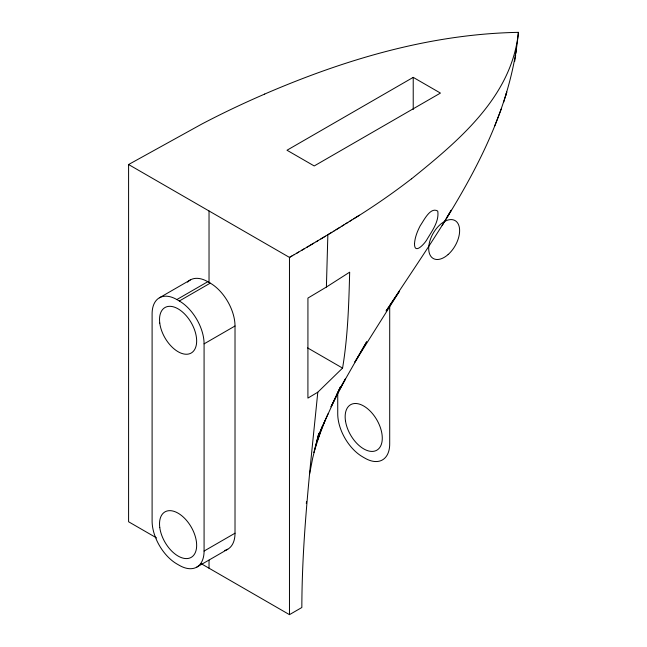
<?xml version="1.0" encoding="UTF-8"?>
<svg xmlns="http://www.w3.org/2000/svg" width="647" height="647" viewBox="0 0 647 647"><rect width="100%" height="100%" fill="white"/><g stroke="black" fill="none" stroke-linecap="round" stroke-linejoin="round"><path stroke-width="0.97" d="M326.395 287.05L349.671 272.161C348.838 304.211 347.876 336.408 342.57 368.094L317.79 392.211L307.915 398.099L307.932 298.073L326.395 287.05L327.859 234.74L331.911 232.281M264.655 94.058C344.94 59.403 430.368 33.968 518.409 32.35C508.574 137.512 441.861 225.326 386.097 311.021L388.879 306.888M317.79 392.211C310.697 463.81 302.012 535.457 301.842 607.509L289.468 614.65L201.16 563.666M518.409 32.35C511.826 96.799 458.529 140.803 411.524 178.855M514.64 61.53L515.667 55.383M306.589 501.643L306.282 503.398M309.533 474.308L312.671 458.173L318.858 433.247L313.868 452.528L322.044 426.939L316.998 441.068M515.23 55.618L516.565 49.9M505.679 95.707L506.795 91.995L503.609 102.347M494.737 125.914L501.215 109.157M317.151 441.084L325.134 420.429L340.613 386.526L330.997 406.793L345.482 378.786L337.192 393.505M321.664 428.128L328.118 413.708M319.181 433.676L325.134 420.429M339.271 389.931L366.695 341.77L354.888 362.029L399.458 291.19L389.995 305.238M442.152 225.496L451.226 210.235L446.6 217.99M411.476 178.831A850.7 491.146 0 0 1 359.506 215.241L353.674 218.856M359.457 215.216L333.925 231.052M349.784 221.282L351.733 220.069M345.862 223.716L347.827 222.503M341.915 226.159L343.889 224.938M339.926 227.38L335.93 229.831M334.208 230.882L320.847 238.961M325.53 236.147L306.565 247.445M316.124 241.784L318.486 240.369M313.746 243.191L308.967 246.022M307.762 246.733L296.852 253.131M301.728 250.284L304.147 248.86M294.094 254.732L298.679 252.063M294.401 254.554L289.468 257.409L289.468 614.65M156.574 537.924L128.591 521.765L128.591 164.524L201.678 124.119A850.7 491.146 0 0 1 264.688 94.082M413.223 77.365L286.993 150.241L314.216 165.955L440.445 93.079L413.223 77.365L413.223 109.464M159.356 297.83L190.291 279.965M235.015 533.201L204.08 551.058A35.003 20.211 60 0 1 179.332 565.349L176.857 563.925A35.003 20.211 60 0 1 152.102 521.053L152.102 313.852A35.003 20.211 60 0 1 176.857 299.561L207.792 281.704L210.267 283.127A35.003 20.211 60 0 1 235.015 325.999L235.015 533.201A35.003 20.211 60 0 1 224.517 550.508M176.857 299.561L179.332 300.992L210.267 283.127M291.943 255.977L289.468 257.409L128.591 164.524M204.08 551.058L204.08 343.864L235.015 325.999M196.834 567.087L227.768 549.222M307.616 347.908L342.57 368.094M389.704 305.416L389.704 443.891A35.003 20.211 60 0 1 366.809 459.168A81.797 47.223 60 0 1 362.482 456.75A35.003 20.211 60 0 1 337.734 413.886L337.734 392.656M209.03 210.971L209.03 282.415M209.03 560.173L209.03 568.212M179.332 300.992A35.003 20.211 60 0 1 204.08 343.864M187.549 282.149A35.003 20.211 60 0 1 207.792 281.704M414.525 243.523C414.201 255.46 424.917 243.385 426.988 239.447C432.01 230.955 439.337 221.428 437.752 211.076C430.344 206.458 423.712 220.821 420.259 225.657C417.38 231.222 414.962 237.214 414.525 243.523M159.76 323.079A26.252 15.156 60 0 0 189.789 353.683A26.252 15.156 60 0 0 184.727 314.094A26.252 15.156 60 0 0 159.76 323.079M159.76 527.426A26.252 15.156 60 0 0 189.789 558.021A26.252 15.156 60 0 0 184.727 518.433A26.252 15.156 60 0 0 159.76 527.426M345.49 420.987A26.252 15.156 60 0 0 375.875 450.676A26.252 15.156 60 0 0 369.793 410.708A26.252 15.156 60 0 0 345.49 420.987M448.161 254.489A21.877 12.633 -60 0 0 455.1 220.603A21.877 12.633 -60 0 0 429.22 243.555A21.877 12.633 -60 0 0 448.161 254.489"/></g></svg>
